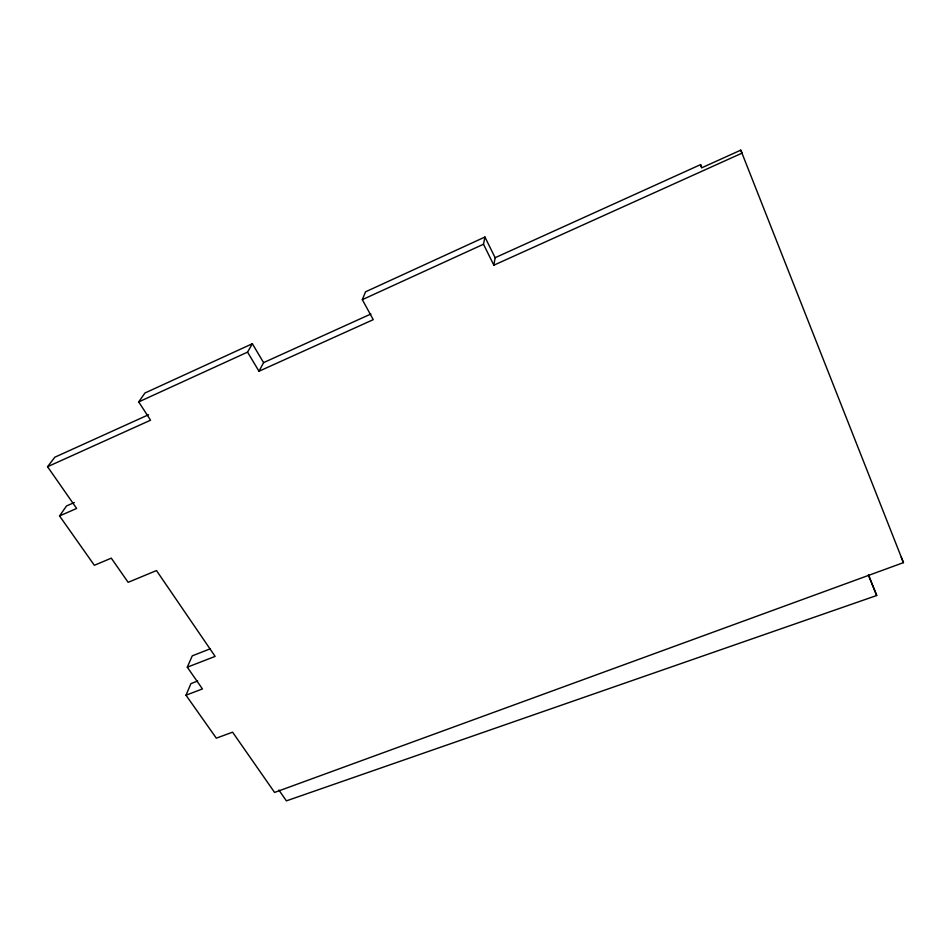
<?xml version="1.0" encoding="UTF-8"?>
<svg xmlns="http://www.w3.org/2000/svg" width="951" height="951" viewBox="0 0 951 951"><rect width="100%" height="100%" fill="white"/><g stroke="black" fill="none" stroke-linecap="round" stroke-linejoin="round"><path stroke-width="1.43" d="M495.126 257.709L700.578 164.63L701.6 167.863L740.781 150.139L742.077 153.111L493.854 265.186L495.126 257.709L484.939 237.037L365.541 291.814L362.319 299.66L373.256 319.655L258.981 371.247L247.557 352.132L252.36 343.727L263.582 362.628L258.981 371.247M493.854 265.186L483.488 244.241L484.939 237.037M740.781 150.139L903.45 562.635L274.589 792.433L232.579 732.175L216.305 738.166L185.992 695.205L190.925 683.626L197.689 681.023M185.992 695.205L202.432 688.928L187.288 667.198L192.268 655.833L210.147 648.855M187.288 667.198L215.128 656.392L156.499 570.564L128.135 582.321L111.291 558.154L94.363 565.298L59.544 515.941L76.639 508.452L47.55 466.715L150.555 420.199L138.715 401.904L144.932 393.013L252.36 343.727M59.544 515.941L66.522 505.944L74.321 502.52M47.55 466.715L54.837 457.205L148.546 414.743M138.715 401.904L247.557 352.132M362.319 299.66L483.488 244.241M263.582 362.628L370.914 313.996M868.429 574.63L876.715 595.504L286.394 800.861L278.881 790.043M901.239 557.274L903.45 562.635M700.578 164.63L701.707 167.364M868.501 575.438L876.715 595.504"/></g></svg>
